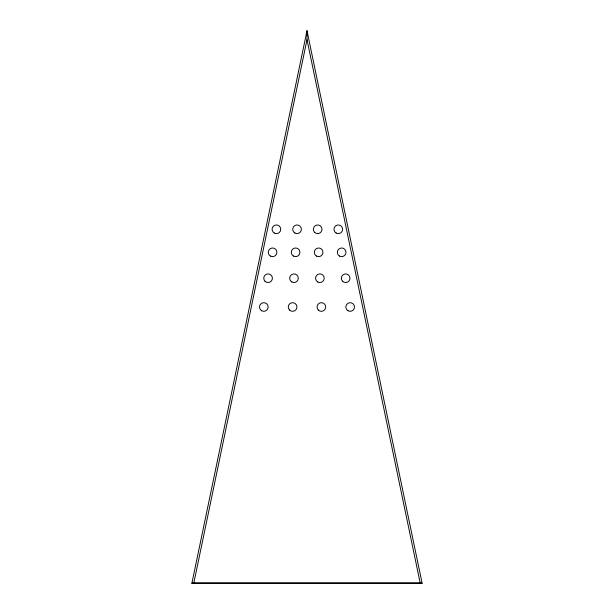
<?xml version="1.0" encoding="UTF-8"?>
<svg xmlns="http://www.w3.org/2000/svg" width="614" height="614" viewBox="0 0 614 614"><rect width="100%" height="100%" fill="white"/><g stroke="black" fill="none" stroke-linecap="round" stroke-linejoin="round"><path stroke-width="0.92" d="M191.875 583.3L307 30.7L422.125 583.3L191.875 583.3L193.84 582.893L420.16 582.893L422.125 583.3M193.84 582.893L307 39.695L307 30.7M307 39.695L420.16 582.893M314.621 232.345A4.313 4.313 0 0 0 321.843 230.411A4.313 4.313 0 0 0 316.555 225.123A4.313 4.313 0 0 0 314.621 232.345M270.421 256.053A4.313 4.313 0 0 0 276.899 252.316A4.313 4.313 0 0 0 270.421 248.578A4.313 4.313 0 0 0 270.421 256.053M293.446 256.053A4.313 4.313 0 0 0 299.924 252.316A4.313 4.313 0 0 0 293.446 248.578A4.313 4.313 0 0 0 293.446 256.053M348.015 310.738A4.313 4.313 0 0 0 354.485 307A4.313 4.313 0 0 0 348.015 303.262A4.313 4.313 0 0 0 348.015 310.738M316.471 256.053A4.313 4.313 0 0 0 322.949 252.316A4.313 4.313 0 0 0 316.471 248.578A4.313 4.313 0 0 0 316.471 256.053M289.555 310.055A4.313 4.313 0 0 0 296.777 308.121A4.313 4.313 0 0 0 291.489 302.832A4.313 4.313 0 0 0 289.555 310.055M318.336 310.055A4.313 4.313 0 0 0 325.558 308.121A4.313 4.313 0 0 0 320.27 302.832A4.313 4.313 0 0 0 318.336 310.055M336.142 233.028A4.313 4.313 0 0 0 342.62 229.291A4.313 4.313 0 0 0 336.142 225.553A4.313 4.313 0 0 0 336.142 233.028M261.671 310.738A4.313 4.313 0 0 0 268.141 307A4.313 4.313 0 0 0 261.671 303.262A4.313 4.313 0 0 0 261.671 310.738M265.033 281.273A4.313 4.313 0 0 0 272.255 279.339A4.313 4.313 0 0 0 266.967 274.051A4.313 4.313 0 0 0 265.033 281.273M291.827 281.956A4.313 4.313 0 0 0 298.304 278.219A4.313 4.313 0 0 0 291.827 274.481A4.313 4.313 0 0 0 291.827 281.956M317.73 281.956A4.313 4.313 0 0 0 324.207 278.219A4.313 4.313 0 0 0 317.73 274.481A4.313 4.313 0 0 0 317.73 281.956M342.62 281.273A4.313 4.313 0 0 0 349.842 279.339A4.313 4.313 0 0 0 344.554 274.051A4.313 4.313 0 0 0 342.62 281.273M339.496 256.053A4.313 4.313 0 0 0 345.974 252.316A4.313 4.313 0 0 0 339.496 248.578A4.313 4.313 0 0 0 339.496 256.053M294.889 233.028A4.313 4.313 0 0 0 301.367 229.291A4.313 4.313 0 0 0 294.889 225.553A4.313 4.313 0 0 0 294.889 233.028M274.258 233.028A4.313 4.313 0 0 0 280.736 229.291A4.313 4.313 0 0 0 274.258 225.553A4.313 4.313 0 0 0 274.258 233.028"/></g></svg>
